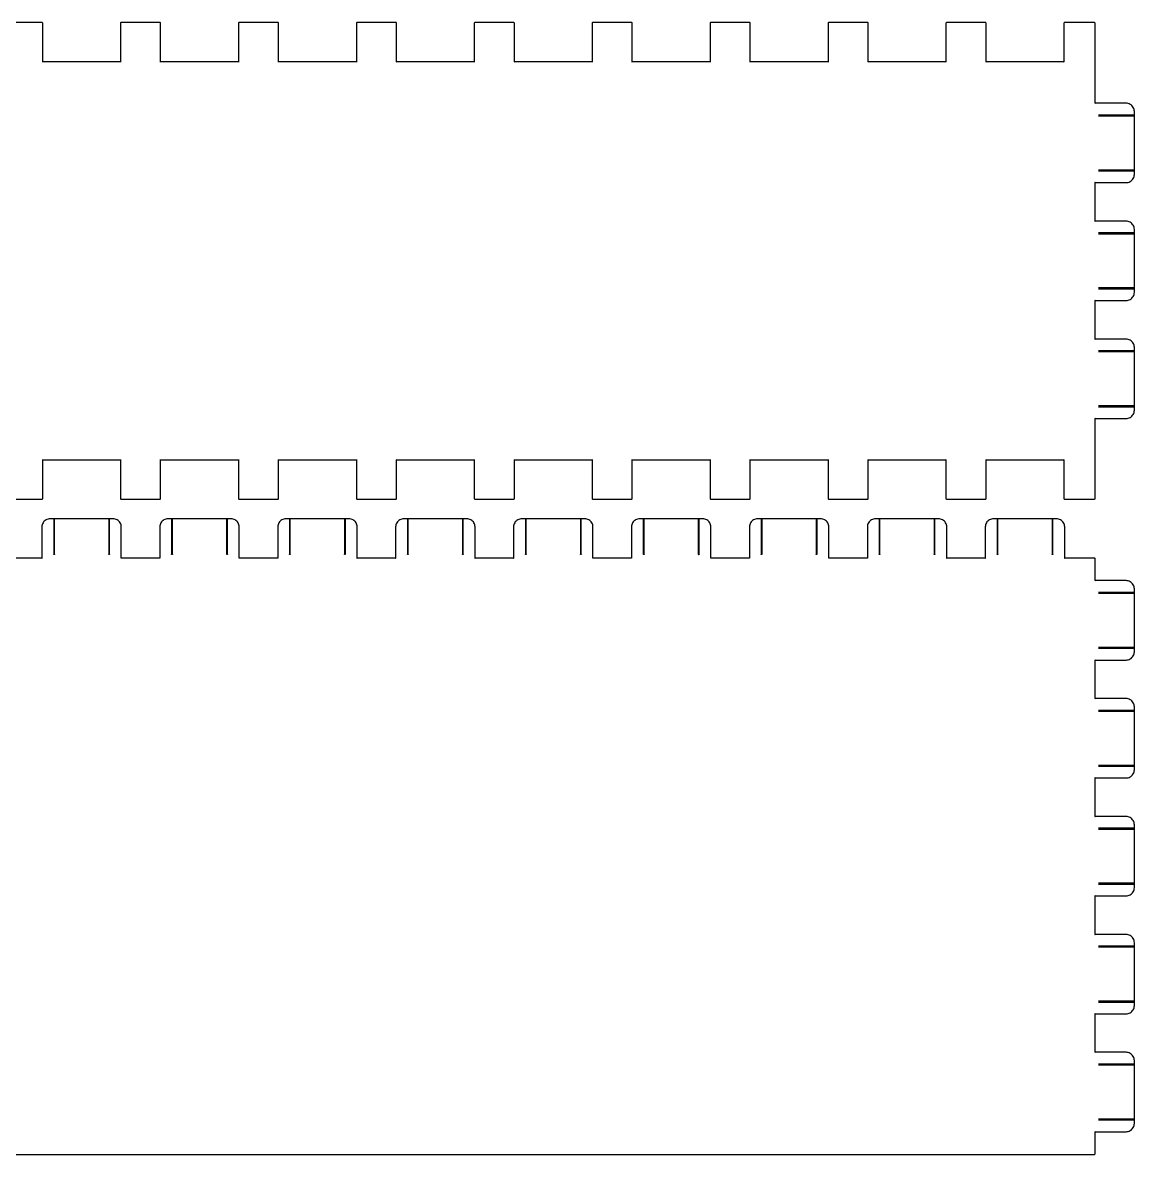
# Model space of a CAD drawing. Extents: x 10 to 570, y 947 to 1967.
# Drawn here: x 290.3 to 570.3, y 1466.6 to 1751.6 of the extents above; entities that cross this region are included whole.
import ezdxf

# ---------------------------------------------------------------- set-up
doc = ezdxf.new("R2010")
doc.units = 0
doc.layers.add('Layer_1', color=7, linetype='CONTINUOUS')

msp = doc.modelspace()

# ---------------------------------------------------------------- linework, layer by layer
at = {"layer": 'Layer_1', "color": 7}
for points in [[(295.25, 1751.625296), (285.35, 1751.625296)], [(314.95, 1751.525294), (314.95, 1741.725098), (295.35, 1741.725098), (295.35, 1751.525294)], [(324.95, 1751.625296), (315.05, 1751.625296)], [(344.65, 1751.525294), (344.65, 1741.725098), (325.05, 1741.725098), (325.05, 1751.525294)], [(354.65, 1751.625296), (344.75, 1751.625296)], [(374.35, 1751.525294), (374.35, 1741.725098), (354.75, 1741.725098), (354.75, 1751.525294)], [(384.35, 1751.625296), (374.45, 1751.625296)], [(404.05, 1751.525294), (404.05, 1741.725098), (384.45, 1741.725098), (384.45, 1751.525294)], [(414.05, 1751.625296), (404.15, 1751.625296)], [(433.75, 1751.525294), (433.75, 1741.725098), (414.15, 1741.725098), (414.15, 1751.525294)], [(443.75, 1751.625296), (433.85, 1751.625296)], [(463.45, 1751.525294), (463.45, 1741.725098), (443.85, 1741.725098), (443.85, 1751.525294)], [(473.45, 1751.625296), (463.55, 1751.625296)], [(493.15, 1751.525294), (493.15, 1741.725098), (473.55, 1741.725098), (473.55, 1751.525294)], [(503.15, 1751.625296), (493.25, 1751.625296)], [(522.85, 1751.525294), (522.85, 1741.725098), (503.25, 1741.725098), (503.25, 1751.525294)], [(532.85, 1751.625296), (522.95, 1751.625296)], [(552.55, 1751.525294), (552.55, 1741.725098), (532.95, 1741.725098), (532.95, 1751.525294)], [(560.3, 1751.625296), (552.65, 1751.625296)], [(568.22, 1731.32489), (560.4, 1731.32489), (560.4, 1741.625096), (560.4, 1751.525294)], [(570.2, 1728.354831), (561.29, 1728.354831)], [(561.29, 1728.154827), (570.2, 1728.154827)], [(570.3, 1728.254829), (570.3, 1729.244848)], [(570.3, 1714.394551), (570.3, 1728.254829)], [(570.2, 1714.494553), (561.29, 1714.494553)], [(561.29, 1714.294549), (570.2, 1714.294549)], [(570.3, 1713.404532), (570.3, 1714.394551)], [(568.22, 1701.624296), (560.4, 1701.624296), (560.4, 1711.32449), (568.22, 1711.32449)], [(570.3, 1698.554235), (570.3, 1699.544254)], [(570.2, 1698.654237), (561.29, 1698.654237)], [(561.29, 1698.454233), (570.2, 1698.454233)], [(570.3, 1684.693957), (570.3, 1698.554235)], [(570.2, 1684.793959), (561.29, 1684.793959)], [(570.3, 1683.703938), (570.3, 1684.693957)], [(561.29, 1684.593955), (570.2, 1684.593955)], [(568.22, 1671.923702), (560.4, 1671.923702), (560.4, 1681.623896), (568.22, 1681.623896)], [(570.2, 1668.953643), (561.29, 1668.953643)], [(561.29, 1668.753639), (570.2, 1668.753639)], [(570.3, 1668.853641), (570.3, 1669.84366)], [(570.3, 1654.993363), (570.3, 1668.853641)], [(570.2, 1655.093365), (561.29, 1655.093365)], [(561.29, 1654.893361), (570.2, 1654.893361)], [(570.3, 1654.003344), (570.3, 1654.993363)], [(560.4, 1631.722898), (560.4, 1641.623096), (560.4, 1651.923302), (568.22, 1651.923302)], [(295.35, 1631.722898), (295.35, 1641.523094), (314.95, 1641.523094), (314.95, 1631.722898)], [(325.05, 1631.722898), (325.05, 1641.523094), (344.65, 1641.523094), (344.65, 1631.722898)], [(354.75, 1631.722898), (354.75, 1641.523094), (374.35, 1641.523094), (374.35, 1631.722898)], [(384.45, 1631.722898), (384.45, 1641.523094), (404.05, 1641.523094), (404.05, 1631.722898)], [(414.15, 1631.722898), (414.15, 1641.523094), (433.75, 1641.523094), (433.75, 1631.722898)], [(443.85, 1631.722898), (443.85, 1641.523094), (463.45, 1641.523094), (463.45, 1631.722898)], [(473.55, 1631.722898), (473.55, 1641.523094), (493.15, 1641.523094), (493.15, 1631.722898)], [(503.25, 1631.722898), (503.25, 1641.523094), (522.85, 1641.523094), (522.85, 1631.722898)], [(532.95, 1631.722898), (532.95, 1641.523094), (552.55, 1641.523094), (552.55, 1631.722898)], [(285.35, 1631.622896), (295.25, 1631.622896)], [(315.05, 1631.622896), (324.95, 1631.622896)], [(344.75, 1631.622896), (354.65, 1631.622896)], [(374.45, 1631.622896), (384.35, 1631.622896)], [(404.15, 1631.622896), (414.05, 1631.622896)], [(433.85, 1631.622896), (443.75, 1631.622896)], [(463.55, 1631.622896), (473.45, 1631.622896)], [(493.25, 1631.622896), (503.15, 1631.622896)], [(522.95, 1631.622896), (532.85, 1631.622896)], [(552.65, 1631.622896), (560.3, 1631.622896)], [(298.22, 1626.6743), (297.23, 1626.6743)], [(298.12, 1626.5743), (298.12, 1617.6642)], [(312.08, 1626.6743), (298.22, 1626.6743)], [(298.32, 1617.6642), (298.32, 1626.5743)], [(311.98, 1626.5743), (311.98, 1617.6642)], [(313.07, 1626.6743), (312.08, 1626.6743)], [(312.18, 1617.6642), (312.18, 1626.5743)], [(327.92, 1626.6743), (326.93, 1626.6743)], [(327.82, 1626.5743), (327.82, 1617.6642)], [(341.78, 1626.6743), (327.92, 1626.6743)], [(328.02, 1617.6642), (328.02, 1626.5743)], [(341.68, 1626.5743), (341.68, 1617.6642)], [(342.77, 1626.6743), (341.78, 1626.6743)], [(341.88, 1617.6642), (341.88, 1626.5743)], [(357.62, 1626.6743), (356.63, 1626.6743)], [(357.52, 1626.5743), (357.52, 1617.6642)], [(371.48, 1626.6743), (357.62, 1626.6743)], [(357.72, 1617.6642), (357.72, 1626.5743)], [(371.38, 1626.5743), (371.38, 1617.6642)], [(372.47, 1626.6743), (371.48, 1626.6743)], [(371.58, 1617.6642), (371.58, 1626.5743)], [(387.32, 1626.6743), (386.33, 1626.6743)], [(387.22, 1626.5743), (387.22, 1617.6642)], [(401.18, 1626.6743), (387.32, 1626.6743)], [(387.42, 1617.6642), (387.42, 1626.5743)], [(401.08, 1626.5743), (401.08, 1617.6642)], [(402.17, 1626.6743), (401.18, 1626.6743)], [(401.28, 1617.6642), (401.28, 1626.5743)], [(417.02, 1626.6743), (416.03, 1626.6743)], [(416.92, 1626.5743), (416.92, 1617.6642)], [(430.88, 1626.6743), (417.02, 1626.6743)], [(417.12, 1617.6642), (417.12, 1626.5743)], [(430.78, 1626.5743), (430.78, 1617.6642)], [(431.87, 1626.6743), (430.88, 1626.6743)], [(430.98, 1617.6642), (430.98, 1626.5743)], [(446.72, 1626.6743), (445.73, 1626.6743)], [(446.62, 1626.5743), (446.62, 1617.6642)], [(460.58, 1626.6743), (446.72, 1626.6743)], [(446.82, 1617.6642), (446.82, 1626.5743)], [(460.48, 1626.5743), (460.48, 1617.6642)], [(461.57, 1626.6743), (460.58, 1626.6743)], [(460.68, 1617.6642), (460.68, 1626.5743)], [(476.42, 1626.6743), (475.43, 1626.6743)], [(476.32, 1626.5743), (476.32, 1617.6642)], [(490.28, 1626.6743), (476.42, 1626.6743)], [(476.52, 1617.6642), (476.52, 1626.5743)], [(490.18, 1626.5743), (490.18, 1617.6642)], [(491.27, 1626.6743), (490.28, 1626.6743)], [(490.38, 1617.6642), (490.38, 1626.5743)], [(506.12, 1626.6743), (505.13, 1626.6743)], [(506.02, 1626.5743), (506.02, 1617.6642)], [(519.98, 1626.6743), (506.12, 1626.6743)], [(506.22, 1617.6642), (506.22, 1626.5743)], [(519.88, 1626.5743), (519.88, 1617.6642)], [(520.97, 1626.6743), (519.98, 1626.6743)], [(520.08, 1617.6642), (520.08, 1626.5743)], [(535.82, 1626.6743), (534.83, 1626.6743)], [(535.72, 1626.5743), (535.72, 1617.6642)], [(549.68, 1626.6743), (535.82, 1626.6743)], [(535.92, 1617.6642), (535.92, 1626.5743)], [(549.58, 1626.5743), (549.58, 1617.6642)], [(550.67, 1626.6743), (549.68, 1626.6743)], [(549.78, 1617.6642), (549.78, 1626.5743)], [(295.15, 1624.5943), (295.15, 1616.7742), (285.45, 1616.7742), (285.45, 1624.5943)], [(324.85, 1624.5943), (324.85, 1616.7742), (315.15, 1616.7742), (315.15, 1624.5943)], [(354.55, 1624.5943), (354.55, 1616.7742), (344.85, 1616.7742), (344.85, 1624.5943)], [(384.25, 1624.5943), (384.25, 1616.7742), (374.55, 1616.7742), (374.55, 1624.5943)], [(413.95, 1624.5943), (413.95, 1616.7742), (404.25, 1616.7742), (404.25, 1624.5943)], [(443.65, 1624.5943), (443.65, 1616.7742), (433.95, 1616.7742), (433.95, 1624.5943)], [(473.35, 1624.5943), (473.35, 1616.7742), (463.65, 1616.7742), (463.65, 1624.5943)], [(503.05, 1624.5943), (503.05, 1616.7742), (493.35, 1616.7742), (493.35, 1624.5943)], [(532.75, 1624.5943), (532.75, 1616.7742), (523.05, 1616.7742), (523.05, 1624.5943)], [(560.3, 1616.7742), (552.75, 1616.7742), (552.75, 1624.5943)], [(568.22, 1611.0741), (560.4, 1611.0741), (560.4, 1616.6742)], [(570.2, 1608.104), (561.29, 1608.104)], [(561.29, 1607.904), (570.2, 1607.904)], [(570.3, 1608.004), (570.3, 1608.9941)], [(570.3, 1594.1438), (570.3, 1608.004)], [(570.2, 1594.2438), (561.29, 1594.2438)], [(561.29, 1594.0438), (570.2, 1594.0438)], [(570.3, 1593.1538), (570.3, 1594.1438)], [(568.22, 1581.3736), (560.4, 1581.3736), (560.4, 1591.0738), (568.22, 1591.0738)], [(570.3, 1578.3036), (570.3, 1579.2936)], [(570.2, 1578.4036), (561.29, 1578.4036)], [(561.29, 1578.2036), (570.2, 1578.2036)], [(570.3, 1564.4433), (570.3, 1578.3036)], [(570.2, 1564.5433), (561.29, 1564.5433)], [(561.29, 1564.3433), (570.2, 1564.3433)], [(570.3, 1563.4533), (570.3, 1564.4433)], [(568.22, 1551.6731), (560.4, 1551.6731), (560.4, 1561.3733), (568.22, 1561.3733)], [(570.2, 1548.7031), (561.29, 1548.7031)], [(561.29, 1548.5031), (570.2, 1548.5031)], [(570.3, 1548.6031), (570.3, 1549.5931)], [(570.3, 1534.7429), (570.3, 1548.6031)], [(570.2, 1534.8429), (561.29, 1534.8429)], [(561.29, 1534.6429), (570.2, 1534.6429)], [(570.3, 1533.7529), (570.3, 1534.7429)], [(568.22, 1521.9727), (560.4, 1521.9727), (560.4, 1531.6728), (568.22, 1531.6728)], [(570.3, 1518.9026), (570.3, 1519.8926)], [(570.2, 1519.0026), (561.29, 1519.0026)], [(561.29, 1518.8026), (570.2, 1518.8026)], [(570.3, 1505.0424), (570.3, 1518.9026)], [(570.2, 1505.1424), (561.29, 1505.1424)], [(561.29, 1504.9424), (570.2, 1504.9424)], [(570.3, 1504.0524), (570.3, 1505.0424)], [(568.22, 1492.2722), (560.4, 1492.2722), (560.4, 1501.9723), (568.22, 1501.9723)], [(570.2, 1489.3021), (561.29, 1489.3021)], [(561.29, 1489.1021), (570.2, 1489.1021)], [(570.3, 1489.2021), (570.3, 1490.1922)], [(570.3, 1475.3419), (570.3, 1489.2021)], [(570.2, 1475.4419), (561.29, 1475.4419)], [(561.29, 1475.2419), (570.2, 1475.2419)], [(570.3, 1474.3519), (570.3, 1475.3419)], [(560.4, 1466.6718), (560.4, 1472.2719), (568.22, 1472.2719)], [(20.3, 1466.5718), (560.3, 1466.5718)]]:
    msp.add_lwpolyline(points, dxfattribs=at)
for points in [[(295.35, 1751.525294), (295.35, 1751.580295), (295.305, 1751.625296), (295.25, 1751.625296)], [(315.05, 1751.625296), (314.995, 1751.625296), (314.95, 1751.580295), (314.95, 1751.525294)], [(325.05, 1751.525294), (325.05, 1751.580295), (325.005, 1751.625296), (324.95, 1751.625296)], [(344.75, 1751.625296), (344.695, 1751.625296), (344.65, 1751.580295), (344.65, 1751.525294)], [(354.75, 1751.525294), (354.75, 1751.580295), (354.705, 1751.625296), (354.65, 1751.625296)], [(374.45, 1751.625296), (374.395, 1751.625296), (374.35, 1751.580295), (374.35, 1751.525294)], [(384.45, 1751.525294), (384.45, 1751.580295), (384.405, 1751.625296), (384.35, 1751.625296)], [(404.15, 1751.625296), (404.095, 1751.625296), (404.05, 1751.580295), (404.05, 1751.525294)], [(414.15, 1751.525294), (414.15, 1751.580295), (414.105, 1751.625296), (414.05, 1751.625296)], [(433.85, 1751.625296), (433.795, 1751.625296), (433.75, 1751.580295), (433.75, 1751.525294)], [(443.85, 1751.525294), (443.85, 1751.580295), (443.805, 1751.625296), (443.75, 1751.625296)], [(463.55, 1751.625296), (463.495, 1751.625296), (463.45, 1751.580295), (463.45, 1751.525294)], [(473.55, 1751.525294), (473.55, 1751.580295), (473.505, 1751.625296), (473.45, 1751.625296)], [(493.25, 1751.625296), (493.195, 1751.625296), (493.15, 1751.580295), (493.15, 1751.525294)], [(503.25, 1751.525294), (503.25, 1751.580295), (503.205, 1751.625296), (503.15, 1751.625296)], [(522.95, 1751.625296), (522.895, 1751.625296), (522.85, 1751.580295), (522.85, 1751.525294)], [(532.95, 1751.525294), (532.95, 1751.580295), (532.905, 1751.625296), (532.85, 1751.625296)], [(552.65, 1751.625296), (552.595, 1751.625296), (552.55, 1751.580295), (552.55, 1751.525294)], [(560.4, 1751.525294), (560.4, 1751.580295), (560.355, 1751.625296), (560.3, 1751.625296)], [(295.35, 1741.725098), (295.25, 1741.725098), (295.35, 1741.625096), (295.35, 1741.725098)], [(314.95, 1741.725098), (314.95, 1741.625096), (315.05, 1741.725098), (314.95, 1741.725098)], [(325.05, 1741.725098), (324.95, 1741.725098), (325.05, 1741.625096), (325.05, 1741.725098)], [(344.65, 1741.725098), (344.65, 1741.625096), (344.75, 1741.725098), (344.65, 1741.725098)], [(354.75, 1741.725098), (354.65, 1741.725098), (354.75, 1741.625096), (354.75, 1741.725098)], [(374.35, 1741.725098), (374.35, 1741.625096), (374.45, 1741.725098), (374.35, 1741.725098)], [(384.45, 1741.725098), (384.35, 1741.725098), (384.45, 1741.625096), (384.45, 1741.725098)], [(404.05, 1741.725098), (404.05, 1741.625096), (404.15, 1741.725098), (404.05, 1741.725098)], [(414.15, 1741.725098), (414.05, 1741.725098), (414.15, 1741.625096), (414.15, 1741.725098)], [(433.75, 1741.725098), (433.75, 1741.625096), (433.85, 1741.725098), (433.75, 1741.725098)], [(443.85, 1741.725098), (443.75, 1741.725098), (443.85, 1741.625096), (443.85, 1741.725098)], [(463.45, 1741.725098), (463.45, 1741.625096), (463.55, 1741.725098), (463.45, 1741.725098)], [(473.55, 1741.725098), (473.45, 1741.725098), (473.55, 1741.625096), (473.55, 1741.725098)], [(493.15, 1741.725098), (493.15, 1741.625096), (493.25, 1741.725098), (493.15, 1741.725098)], [(503.25, 1741.725098), (503.15, 1741.725098), (503.25, 1741.625096), (503.25, 1741.725098)], [(522.85, 1741.725098), (522.85, 1741.625096), (522.95, 1741.725098), (522.85, 1741.725098)], [(532.95, 1741.725098), (532.85, 1741.725098), (532.95, 1741.625096), (532.95, 1741.725098)], [(552.55, 1741.725098), (552.55, 1741.625096), (552.65, 1741.725098), (552.55, 1741.725098)], [(560.4, 1731.32489), (560.3, 1731.32489), (560.4, 1731.224888), (560.4, 1731.32489)], [(569.26, 1731.045885), (568.944, 1731.228888), (568.585, 1731.32489), (568.22, 1731.32489)], [(570.021, 1730.284869), (569.839, 1730.600876), (569.576, 1730.862881), (569.26, 1731.045885)], [(570.3, 1729.244848), (570.3, 1729.609856), (570.204, 1729.967863), (570.021, 1730.284869)], [(561.29, 1728.354831), (561.308, 1728.354831), (561.325, 1728.349831), (561.34, 1728.34083)], [(561.34, 1728.167827), (561.325, 1728.158827), (561.308, 1728.154827), (561.29, 1728.154827)], [(561.34, 1728.34083), (561.355, 1728.33183), (561.368, 1728.31983), (561.377, 1728.30483)], [(561.377, 1728.204828), (561.368, 1728.188827), (561.355, 1728.176827), (561.34, 1728.167827)], [(561.377, 1728.30483), (561.385, 1728.288829), (561.39, 1728.271829), (561.39, 1728.254829)], [(561.39, 1728.254829), (561.39, 1728.236828), (561.385, 1728.219828), (561.377, 1728.204828)], [(570.3, 1728.254829), (570.3, 1728.30983), (570.255, 1728.354831), (570.2, 1728.354831)], [(570.2, 1728.154827), (570.255, 1728.154827), (570.3, 1728.198828), (570.3, 1728.254829)], [(561.29, 1714.494553), (561.308, 1714.494553), (561.325, 1714.489553), (561.34, 1714.480553)], [(561.34, 1714.30755), (561.325, 1714.29855), (561.308, 1714.294549), (561.29, 1714.294549)], [(561.34, 1714.480553), (561.355, 1714.471553), (561.368, 1714.459553), (561.377, 1714.444552)], [(561.377, 1714.34455), (561.368, 1714.32855), (561.355, 1714.31655), (561.34, 1714.30755)], [(561.377, 1714.444552), (561.385, 1714.428552), (561.39, 1714.411552), (561.39, 1714.394551)], [(561.39, 1714.394551), (561.39, 1714.376551), (561.385, 1714.359551), (561.377, 1714.34455)], [(570.021, 1712.364511), (570.204, 1712.680517), (570.3, 1713.039524), (570.3, 1713.404532)], [(570.3, 1714.394551), (570.3, 1714.449553), (570.255, 1714.494553), (570.2, 1714.494553)], [(570.2, 1714.294549), (570.255, 1714.294549), (570.3, 1714.33855), (570.3, 1714.394551)], [(560.4, 1711.32449), (560.4, 1711.424492), (560.3, 1711.32449), (560.4, 1711.32449)], [(568.22, 1711.32449), (568.585, 1711.32449), (568.944, 1711.420492), (569.26, 1711.602496)], [(569.26, 1711.602496), (569.576, 1711.785499), (569.839, 1712.047505), (570.021, 1712.364511)], [(560.4, 1701.624296), (560.3, 1701.624296), (560.4, 1701.524294), (560.4, 1701.624296)], [(569.26, 1701.345291), (568.944, 1701.528294), (568.585, 1701.624296), (568.22, 1701.624296)], [(570.021, 1700.584275), (569.839, 1700.900282), (569.576, 1701.162287), (569.26, 1701.345291)], [(570.3, 1699.544254), (570.3, 1699.909262), (570.204, 1700.267269), (570.021, 1700.584275)], [(561.29, 1698.654237), (561.308, 1698.654237), (561.325, 1698.649237), (561.34, 1698.640236)], [(561.34, 1698.467233), (561.325, 1698.458233), (561.308, 1698.454233), (561.29, 1698.454233)], [(561.34, 1698.640236), (561.355, 1698.631236), (561.368, 1698.619236), (561.377, 1698.604236)], [(561.377, 1698.504234), (561.368, 1698.488233), (561.355, 1698.476233), (561.34, 1698.467233)], [(561.377, 1698.604236), (561.385, 1698.588235), (561.39, 1698.571235), (561.39, 1698.554235)], [(561.39, 1698.554235), (561.39, 1698.536234), (561.385, 1698.519234), (561.377, 1698.504234)], [(570.3, 1698.554235), (570.3, 1698.609236), (570.255, 1698.654237), (570.2, 1698.654237)], [(570.2, 1698.454233), (570.255, 1698.454233), (570.3, 1698.498234), (570.3, 1698.554235)], [(561.29, 1684.793959), (561.308, 1684.793959), (561.325, 1684.788959), (561.34, 1684.779959)], [(561.34, 1684.779959), (561.355, 1684.770959), (561.368, 1684.758959), (561.377, 1684.743958)], [(561.377, 1684.743958), (561.385, 1684.727958), (561.39, 1684.710958), (561.39, 1684.693957)], [(561.39, 1684.693957), (561.39, 1684.675957), (561.385, 1684.658957), (561.377, 1684.643956)], [(570.3, 1684.693957), (570.3, 1684.748959), (570.255, 1684.793959), (570.2, 1684.793959)], [(570.2, 1684.593955), (570.255, 1684.593955), (570.3, 1684.637956), (570.3, 1684.693957)], [(561.34, 1684.606956), (561.325, 1684.597956), (561.308, 1684.593955), (561.29, 1684.593955)], [(561.377, 1684.643956), (561.368, 1684.627956), (561.355, 1684.615956), (561.34, 1684.606956)], [(568.22, 1681.623896), (568.585, 1681.623896), (568.944, 1681.719898), (569.26, 1681.901902)], [(569.26, 1681.901902), (569.576, 1682.084905), (569.839, 1682.346911), (570.021, 1682.663917)], [(570.021, 1682.663917), (570.204, 1682.979923), (570.3, 1683.33893), (570.3, 1683.703938)], [(560.4, 1681.623896), (560.4, 1681.723898), (560.3, 1681.623896), (560.4, 1681.623896)], [(560.4, 1671.923702), (560.3, 1671.923702), (560.4, 1671.8237), (560.4, 1671.923702)], [(569.26, 1671.644697), (568.944, 1671.8277), (568.585, 1671.923702), (568.22, 1671.923702)], [(570.021, 1670.883681), (569.839, 1671.199688), (569.576, 1671.461693), (569.26, 1671.644697)], [(570.3, 1669.84366), (570.3, 1670.208668), (570.204, 1670.566675), (570.021, 1670.883681)], [(561.29, 1668.953643), (561.308, 1668.953643), (561.325, 1668.948643), (561.34, 1668.939642)], [(561.34, 1668.766639), (561.325, 1668.757639), (561.308, 1668.753639), (561.29, 1668.753639)], [(561.34, 1668.939642), (561.355, 1668.930642), (561.368, 1668.918642), (561.377, 1668.903642)], [(561.377, 1668.80364), (561.368, 1668.787639), (561.355, 1668.775639), (561.34, 1668.766639)], [(561.377, 1668.903642), (561.385, 1668.887641), (561.39, 1668.870641), (561.39, 1668.853641)], [(561.39, 1668.853641), (561.39, 1668.83564), (561.385, 1668.81864), (561.377, 1668.80364)], [(570.3, 1668.853641), (570.3, 1668.908642), (570.255, 1668.953643), (570.2, 1668.953643)], [(570.2, 1668.753639), (570.255, 1668.753639), (570.3, 1668.79764), (570.3, 1668.853641)], [(561.29, 1655.093365), (561.308, 1655.093365), (561.325, 1655.088365), (561.34, 1655.079365)], [(561.34, 1654.906362), (561.325, 1654.897362), (561.308, 1654.893361), (561.29, 1654.893361)], [(561.34, 1655.079365), (561.355, 1655.070365), (561.368, 1655.058365), (561.377, 1655.043364)], [(561.377, 1654.943362), (561.368, 1654.927362), (561.355, 1654.915362), (561.34, 1654.906362)], [(561.377, 1655.043364), (561.385, 1655.027364), (561.39, 1655.010364), (561.39, 1654.993363)], [(561.39, 1654.993363), (561.39, 1654.975363), (561.385, 1654.958363), (561.377, 1654.943362)], [(570.021, 1652.963323), (570.204, 1653.279329), (570.3, 1653.638336), (570.3, 1654.003344)], [(570.3, 1654.993363), (570.3, 1655.048365), (570.255, 1655.093365), (570.2, 1655.093365)], [(570.2, 1654.893361), (570.255, 1654.893361), (570.3, 1654.937362), (570.3, 1654.993363)], [(560.4, 1651.923302), (560.4, 1652.023304), (560.3, 1651.923302), (560.4, 1651.923302)], [(568.22, 1651.923302), (568.585, 1651.923302), (568.944, 1652.019304), (569.26, 1652.201308)], [(569.26, 1652.201308), (569.576, 1652.384311), (569.839, 1652.646317), (570.021, 1652.963323)], [(295.35, 1641.523094), (295.35, 1641.623096), (295.25, 1641.523094), (295.35, 1641.523094)], [(314.95, 1641.523094), (315.05, 1641.523094), (314.95, 1641.623096), (314.95, 1641.523094)], [(325.05, 1641.523094), (325.05, 1641.623096), (324.95, 1641.523094), (325.05, 1641.523094)], [(344.65, 1641.523094), (344.75, 1641.523094), (344.65, 1641.623096), (344.65, 1641.523094)], [(354.75, 1641.523094), (354.75, 1641.623096), (354.65, 1641.523094), (354.75, 1641.523094)], [(374.35, 1641.523094), (374.45, 1641.523094), (374.35, 1641.623096), (374.35, 1641.523094)], [(384.45, 1641.523094), (384.45, 1641.623096), (384.35, 1641.523094), (384.45, 1641.523094)], [(404.05, 1641.523094), (404.15, 1641.523094), (404.05, 1641.623096), (404.05, 1641.523094)], [(414.15, 1641.523094), (414.15, 1641.623096), (414.05, 1641.523094), (414.15, 1641.523094)], [(433.75, 1641.523094), (433.85, 1641.523094), (433.75, 1641.623096), (433.75, 1641.523094)], [(443.85, 1641.523094), (443.85, 1641.623096), (443.75, 1641.523094), (443.85, 1641.523094)], [(463.45, 1641.523094), (463.55, 1641.523094), (463.45, 1641.623096), (463.45, 1641.523094)], [(473.55, 1641.523094), (473.55, 1641.623096), (473.45, 1641.523094), (473.55, 1641.523094)], [(493.15, 1641.523094), (493.25, 1641.523094), (493.15, 1641.623096), (493.15, 1641.523094)], [(503.25, 1641.523094), (503.25, 1641.623096), (503.15, 1641.523094), (503.25, 1641.523094)], [(522.85, 1641.523094), (522.95, 1641.523094), (522.85, 1641.623096), (522.85, 1641.523094)], [(532.95, 1641.523094), (532.95, 1641.623096), (532.85, 1641.523094), (532.95, 1641.523094)], [(552.55, 1641.523094), (552.65, 1641.523094), (552.55, 1641.623096), (552.55, 1641.523094)], [(295.25, 1631.622896), (295.305, 1631.622896), (295.35, 1631.666897), (295.35, 1631.722898)], [(314.95, 1631.722898), (314.95, 1631.666897), (314.995, 1631.622896), (315.05, 1631.622896)], [(324.95, 1631.622896), (325.005, 1631.622896), (325.05, 1631.666897), (325.05, 1631.722898)], [(344.65, 1631.722898), (344.65, 1631.666897), (344.695, 1631.622896), (344.75, 1631.622896)], [(354.65, 1631.622896), (354.705, 1631.622896), (354.75, 1631.666897), (354.75, 1631.722898)], [(374.35, 1631.722898), (374.35, 1631.666897), (374.395, 1631.622896), (374.45, 1631.622896)], [(384.35, 1631.622896), (384.405, 1631.622896), (384.45, 1631.666897), (384.45, 1631.722898)], [(404.05, 1631.722898), (404.05, 1631.666897), (404.095, 1631.622896), (404.15, 1631.622896)], [(414.05, 1631.622896), (414.105, 1631.622896), (414.15, 1631.666897), (414.15, 1631.722898)], [(433.75, 1631.722898), (433.75, 1631.666897), (433.795, 1631.622896), (433.85, 1631.622896)], [(443.75, 1631.622896), (443.805, 1631.622896), (443.85, 1631.666897), (443.85, 1631.722898)], [(463.45, 1631.722898), (463.45, 1631.666897), (463.495, 1631.622896), (463.55, 1631.622896)], [(473.45, 1631.622896), (473.505, 1631.622896), (473.55, 1631.666897), (473.55, 1631.722898)], [(493.15, 1631.722898), (493.15, 1631.666897), (493.195, 1631.622896), (493.25, 1631.622896)], [(503.15, 1631.622896), (503.205, 1631.622896), (503.25, 1631.666897), (503.25, 1631.722898)], [(522.85, 1631.722898), (522.85, 1631.666897), (522.895, 1631.622896), (522.95, 1631.622896)], [(532.85, 1631.622896), (532.905, 1631.622896), (532.95, 1631.666897), (532.95, 1631.722898)], [(552.55, 1631.722898), (552.55, 1631.666897), (552.595, 1631.622896), (552.65, 1631.622896)], [(560.3, 1631.622896), (560.355, 1631.622896), (560.4, 1631.666897), (560.4, 1631.722898)], [(295.429, 1625.6343), (295.246, 1625.3173), (295.15, 1624.9593), (295.15, 1624.5943)], [(296.19, 1626.3953), (295.874, 1626.2123), (295.611, 1625.9503), (295.429, 1625.6343)], [(297.23, 1626.6743), (296.865, 1626.6743), (296.506, 1626.5783), (296.19, 1626.3953)], [(298.22, 1626.6743), (298.165, 1626.6743), (298.12, 1626.6293), (298.12, 1626.5743)], [(298.32, 1626.5743), (298.32, 1626.6293), (298.275, 1626.6743), (298.22, 1626.6743)], [(312.08, 1626.6743), (312.025, 1626.6743), (311.98, 1626.6293), (311.98, 1626.5743)], [(312.18, 1626.5743), (312.18, 1626.6293), (312.135, 1626.6743), (312.08, 1626.6743)], [(314.11, 1626.3953), (313.794, 1626.5783), (313.435, 1626.6743), (313.07, 1626.6743)], [(314.871, 1625.6343), (314.689, 1625.9503), (314.426, 1626.2123), (314.11, 1626.3953)], [(315.15, 1624.5943), (315.15, 1624.9593), (315.054, 1625.3173), (314.871, 1625.6343)], [(325.129, 1625.6343), (324.946, 1625.3173), (324.85, 1624.9593), (324.85, 1624.5943)], [(325.89, 1626.3953), (325.574, 1626.2123), (325.311, 1625.9503), (325.129, 1625.6343)], [(326.93, 1626.6743), (326.565, 1626.6743), (326.206, 1626.5783), (325.89, 1626.3953)], [(327.92, 1626.6743), (327.865, 1626.6743), (327.82, 1626.6293), (327.82, 1626.5743)], [(328.02, 1626.5743), (328.02, 1626.6293), (327.975, 1626.6743), (327.92, 1626.6743)], [(341.78, 1626.6743), (341.725, 1626.6743), (341.68, 1626.6293), (341.68, 1626.5743)], [(341.88, 1626.5743), (341.88, 1626.6293), (341.835, 1626.6743), (341.78, 1626.6743)], [(343.81, 1626.3953), (343.494, 1626.5783), (343.135, 1626.6743), (342.77, 1626.6743)], [(344.571, 1625.6343), (344.389, 1625.9503), (344.126, 1626.2123), (343.81, 1626.3953)], [(344.85, 1624.5943), (344.85, 1624.9593), (344.754, 1625.3173), (344.571, 1625.6343)], [(354.829, 1625.6343), (354.646, 1625.3173), (354.55, 1624.9593), (354.55, 1624.5943)], [(355.59, 1626.3953), (355.274, 1626.2123), (355.011, 1625.9503), (354.829, 1625.6343)], [(356.63, 1626.6743), (356.265, 1626.6743), (355.906, 1626.5783), (355.59, 1626.3953)], [(357.62, 1626.6743), (357.565, 1626.6743), (357.52, 1626.6293), (357.52, 1626.5743)], [(357.72, 1626.5743), (357.72, 1626.6293), (357.675, 1626.6743), (357.62, 1626.6743)], [(371.48, 1626.6743), (371.425, 1626.6743), (371.38, 1626.6293), (371.38, 1626.5743)], [(371.58, 1626.5743), (371.58, 1626.6293), (371.535, 1626.6743), (371.48, 1626.6743)], [(373.51, 1626.3953), (373.194, 1626.5783), (372.835, 1626.6743), (372.47, 1626.6743)], [(374.271, 1625.6343), (374.089, 1625.9503), (373.826, 1626.2123), (373.51, 1626.3953)], [(374.55, 1624.5943), (374.55, 1624.9593), (374.454, 1625.3173), (374.271, 1625.6343)], [(384.529, 1625.6343), (384.346, 1625.3173), (384.25, 1624.9593), (384.25, 1624.5943)], [(385.29, 1626.3953), (384.974, 1626.2123), (384.711, 1625.9503), (384.529, 1625.6343)], [(386.33, 1626.6743), (385.965, 1626.6743), (385.606, 1626.5783), (385.29, 1626.3953)], [(387.32, 1626.6743), (387.265, 1626.6743), (387.22, 1626.6293), (387.22, 1626.5743)], [(387.42, 1626.5743), (387.42, 1626.6293), (387.375, 1626.6743), (387.32, 1626.6743)], [(401.18, 1626.6743), (401.125, 1626.6743), (401.08, 1626.6293), (401.08, 1626.5743)], [(401.28, 1626.5743), (401.28, 1626.6293), (401.235, 1626.6743), (401.18, 1626.6743)], [(403.21, 1626.3953), (402.894, 1626.5783), (402.535, 1626.6743), (402.17, 1626.6743)], [(403.971, 1625.6343), (403.789, 1625.9503), (403.526, 1626.2123), (403.21, 1626.3953)], [(404.25, 1624.5943), (404.25, 1624.9593), (404.154, 1625.3173), (403.971, 1625.6343)], [(414.229, 1625.6343), (414.046, 1625.3173), (413.95, 1624.9593), (413.95, 1624.5943)], [(414.99, 1626.3953), (414.674, 1626.2123), (414.411, 1625.9503), (414.229, 1625.6343)], [(416.03, 1626.6743), (415.665, 1626.6743), (415.306, 1626.5783), (414.99, 1626.3953)], [(417.02, 1626.6743), (416.965, 1626.6743), (416.92, 1626.6293), (416.92, 1626.5743)], [(417.12, 1626.5743), (417.12, 1626.6293), (417.075, 1626.6743), (417.02, 1626.6743)], [(430.88, 1626.6743), (430.825, 1626.6743), (430.78, 1626.6293), (430.78, 1626.5743)], [(430.98, 1626.5743), (430.98, 1626.6293), (430.935, 1626.6743), (430.88, 1626.6743)], [(432.91, 1626.3953), (432.594, 1626.5783), (432.235, 1626.6743), (431.87, 1626.6743)], [(433.671, 1625.6343), (433.489, 1625.9503), (433.226, 1626.2123), (432.91, 1626.3953)], [(433.95, 1624.5943), (433.95, 1624.9593), (433.854, 1625.3173), (433.671, 1625.6343)], [(443.929, 1625.6343), (443.746, 1625.3173), (443.65, 1624.9593), (443.65, 1624.5943)], [(444.69, 1626.3953), (444.374, 1626.2123), (444.111, 1625.9503), (443.929, 1625.6343)], [(445.73, 1626.6743), (445.365, 1626.6743), (445.006, 1626.5783), (444.69, 1626.3953)], [(446.72, 1626.6743), (446.665, 1626.6743), (446.62, 1626.6293), (446.62, 1626.5743)], [(446.82, 1626.5743), (446.82, 1626.6293), (446.775, 1626.6743), (446.72, 1626.6743)], [(460.58, 1626.6743), (460.525, 1626.6743), (460.48, 1626.6293), (460.48, 1626.5743)], [(460.68, 1626.5743), (460.68, 1626.6293), (460.635, 1626.6743), (460.58, 1626.6743)], [(462.61, 1626.3953), (462.294, 1626.5783), (461.935, 1626.6743), (461.57, 1626.6743)], [(463.371, 1625.6343), (463.189, 1625.9503), (462.926, 1626.2123), (462.61, 1626.3953)], [(463.65, 1624.5943), (463.65, 1624.9593), (463.554, 1625.3173), (463.371, 1625.6343)], [(473.629, 1625.6343), (473.446, 1625.3173), (473.35, 1624.9593), (473.35, 1624.5943)], [(474.39, 1626.3953), (474.074, 1626.2123), (473.811, 1625.9503), (473.629, 1625.6343)], [(475.43, 1626.6743), (475.065, 1626.6743), (474.706, 1626.5783), (474.39, 1626.3953)], [(476.42, 1626.6743), (476.365, 1626.6743), (476.32, 1626.6293), (476.32, 1626.5743)], [(476.52, 1626.5743), (476.52, 1626.6293), (476.475, 1626.6743), (476.42, 1626.6743)], [(490.28, 1626.6743), (490.225, 1626.6743), (490.18, 1626.6293), (490.18, 1626.5743)], [(490.38, 1626.5743), (490.38, 1626.6293), (490.335, 1626.6743), (490.28, 1626.6743)], [(492.31, 1626.3953), (491.994, 1626.5783), (491.635, 1626.6743), (491.27, 1626.6743)], [(493.071, 1625.6343), (492.889, 1625.9503), (492.626, 1626.2123), (492.31, 1626.3953)], [(493.35, 1624.5943), (493.35, 1624.9593), (493.254, 1625.3173), (493.071, 1625.6343)], [(503.329, 1625.6343), (503.146, 1625.3173), (503.05, 1624.9593), (503.05, 1624.5943)], [(504.09, 1626.3953), (503.774, 1626.2123), (503.511, 1625.9503), (503.329, 1625.6343)], [(505.13, 1626.6743), (504.765, 1626.6743), (504.406, 1626.5783), (504.09, 1626.3953)], [(506.12, 1626.6743), (506.065, 1626.6743), (506.02, 1626.6293), (506.02, 1626.5743)], [(506.22, 1626.5743), (506.22, 1626.6293), (506.175, 1626.6743), (506.12, 1626.6743)], [(519.98, 1626.6743), (519.925, 1626.6743), (519.88, 1626.6293), (519.88, 1626.5743)], [(520.08, 1626.5743), (520.08, 1626.6293), (520.035, 1626.6743), (519.98, 1626.6743)], [(522.01, 1626.3953), (521.694, 1626.5783), (521.335, 1626.6743), (520.97, 1626.6743)], [(522.771, 1625.6343), (522.589, 1625.9503), (522.326, 1626.2123), (522.01, 1626.3953)], [(523.05, 1624.5943), (523.05, 1624.9593), (522.954, 1625.3173), (522.771, 1625.6343)], [(533.029, 1625.6343), (532.846, 1625.3173), (532.75, 1624.9593), (532.75, 1624.5943)], [(533.79, 1626.3953), (533.474, 1626.2123), (533.211, 1625.9503), (533.029, 1625.6343)], [(534.83, 1626.6743), (534.465, 1626.6743), (534.106, 1626.5783), (533.79, 1626.3953)], [(535.82, 1626.6743), (535.765, 1626.6743), (535.72, 1626.6293), (535.72, 1626.5743)], [(535.92, 1626.5743), (535.92, 1626.6293), (535.875, 1626.6743), (535.82, 1626.6743)], [(549.68, 1626.6743), (549.625, 1626.6743), (549.58, 1626.6293), (549.58, 1626.5743)], [(549.78, 1626.5743), (549.78, 1626.6293), (549.735, 1626.6743), (549.68, 1626.6743)], [(551.71, 1626.3953), (551.394, 1626.5783), (551.035, 1626.6743), (550.67, 1626.6743)], [(552.471, 1625.6343), (552.289, 1625.9503), (552.026, 1626.2123), (551.71, 1626.3953)], [(552.75, 1624.5943), (552.75, 1624.9593), (552.654, 1625.3173), (552.471, 1625.6343)], [(295.15, 1616.7742), (295.15, 1616.6742), (295.25, 1616.7742), (295.15, 1616.7742)], [(298.12, 1617.6642), (298.12, 1617.6812), (298.125, 1617.6982), (298.133, 1617.7142)], [(298.133, 1617.7142), (298.142, 1617.7292), (298.155, 1617.7412), (298.17, 1617.7502)], [(298.17, 1617.7502), (298.185, 1617.7602), (298.202, 1617.7642), (298.22, 1617.7642)], [(298.22, 1617.7642), (298.238, 1617.7642), (298.255, 1617.7642), (298.27, 1617.7502)], [(298.27, 1617.7502), (298.285, 1617.7402), (298.298, 1617.7292), (298.307, 1617.7142)], [(298.307, 1617.7142), (298.315, 1617.6982), (298.32, 1617.6812), (298.32, 1617.6642)], [(311.98, 1617.6642), (311.98, 1617.6812), (311.985, 1617.6982), (311.993, 1617.7142)], [(311.993, 1617.7142), (312.002, 1617.7292), (312.015, 1617.7412), (312.03, 1617.7502)], [(312.03, 1617.7502), (312.045, 1617.7602), (312.062, 1617.7642), (312.08, 1617.7642)], [(312.08, 1617.7642), (312.098, 1617.7642), (312.115, 1617.7642), (312.13, 1617.7502)], [(312.13, 1617.7502), (312.145, 1617.7402), (312.158, 1617.7292), (312.167, 1617.7142)], [(312.167, 1617.7142), (312.175, 1617.6982), (312.18, 1617.6812), (312.18, 1617.6642)], [(315.15, 1616.7742), (315.05, 1616.7742), (315.15, 1616.6742), (315.15, 1616.7742)], [(324.85, 1616.7742), (324.85, 1616.6742), (324.95, 1616.7742), (324.85, 1616.7742)], [(327.82, 1617.6642), (327.82, 1617.6812), (327.825, 1617.6982), (327.833, 1617.7142)], [(327.833, 1617.7142), (327.842, 1617.7292), (327.855, 1617.7412), (327.87, 1617.7502)], [(327.87, 1617.7502), (327.885, 1617.7602), (327.902, 1617.7642), (327.92, 1617.7642)], [(327.92, 1617.7642), (327.938, 1617.7642), (327.955, 1617.7642), (327.97, 1617.7502)], [(327.97, 1617.7502), (327.985, 1617.7402), (327.998, 1617.7292), (328.007, 1617.7142)], [(328.007, 1617.7142), (328.015, 1617.6982), (328.02, 1617.6812), (328.02, 1617.6642)], [(341.68, 1617.6642), (341.68, 1617.6812), (341.685, 1617.6982), (341.693, 1617.7142)], [(341.693, 1617.7142), (341.702, 1617.7292), (341.715, 1617.7412), (341.73, 1617.7502)], [(341.73, 1617.7502), (341.745, 1617.7602), (341.762, 1617.7642), (341.78, 1617.7642)], [(341.78, 1617.7642), (341.798, 1617.7642), (341.815, 1617.7642), (341.83, 1617.7502)], [(341.83, 1617.7502), (341.845, 1617.7402), (341.858, 1617.7292), (341.867, 1617.7142)], [(341.867, 1617.7142), (341.875, 1617.6982), (341.88, 1617.6812), (341.88, 1617.6642)], [(344.85, 1616.7742), (344.75, 1616.7742), (344.85, 1616.6742), (344.85, 1616.7742)], [(354.55, 1616.7742), (354.55, 1616.6742), (354.65, 1616.7742), (354.55, 1616.7742)], [(357.52, 1617.6642), (357.52, 1617.6812), (357.525, 1617.6982), (357.533, 1617.7142)], [(357.533, 1617.7142), (357.542, 1617.7292), (357.555, 1617.7412), (357.57, 1617.7502)], [(357.57, 1617.7502), (357.585, 1617.7602), (357.602, 1617.7642), (357.62, 1617.7642)], [(357.62, 1617.7642), (357.638, 1617.7642), (357.655, 1617.7642), (357.67, 1617.7502)], [(357.67, 1617.7502), (357.685, 1617.7402), (357.698, 1617.7292), (357.707, 1617.7142)], [(357.707, 1617.7142), (357.715, 1617.6982), (357.72, 1617.6812), (357.72, 1617.6642)], [(371.38, 1617.6642), (371.38, 1617.6812), (371.385, 1617.6982), (371.393, 1617.7142)], [(371.393, 1617.7142), (371.402, 1617.7292), (371.415, 1617.7412), (371.43, 1617.7502)], [(371.43, 1617.7502), (371.445, 1617.7602), (371.462, 1617.7642), (371.48, 1617.7642)], [(371.48, 1617.7642), (371.498, 1617.7642), (371.515, 1617.7642), (371.53, 1617.7502)], [(371.53, 1617.7502), (371.545, 1617.7402), (371.558, 1617.7292), (371.567, 1617.7142)], [(371.567, 1617.7142), (371.575, 1617.6982), (371.58, 1617.6812), (371.58, 1617.6642)], [(374.55, 1616.7742), (374.45, 1616.7742), (374.55, 1616.6742), (374.55, 1616.7742)], [(384.25, 1616.7742), (384.25, 1616.6742), (384.35, 1616.7742), (384.25, 1616.7742)], [(387.22, 1617.6642), (387.22, 1617.6812), (387.225, 1617.6982), (387.233, 1617.7142)], [(387.233, 1617.7142), (387.242, 1617.7292), (387.255, 1617.7412), (387.27, 1617.7502)], [(387.27, 1617.7502), (387.285, 1617.7602), (387.302, 1617.7642), (387.32, 1617.7642)], [(387.32, 1617.7642), (387.338, 1617.7642), (387.355, 1617.7642), (387.37, 1617.7502)], [(387.37, 1617.7502), (387.385, 1617.7402), (387.398, 1617.7292), (387.407, 1617.7142)], [(387.407, 1617.7142), (387.415, 1617.6982), (387.42, 1617.6812), (387.42, 1617.6642)], [(401.08, 1617.6642), (401.08, 1617.6812), (401.085, 1617.6982), (401.093, 1617.7142)], [(401.093, 1617.7142), (401.102, 1617.7292), (401.115, 1617.7412), (401.13, 1617.7502)], [(401.13, 1617.7502), (401.145, 1617.7602), (401.162, 1617.7642), (401.18, 1617.7642)], [(401.18, 1617.7642), (401.198, 1617.7642), (401.215, 1617.7642), (401.23, 1617.7502)], [(401.23, 1617.7502), (401.245, 1617.7402), (401.258, 1617.7292), (401.267, 1617.7142)], [(401.267, 1617.7142), (401.275, 1617.6982), (401.28, 1617.6812), (401.28, 1617.6642)], [(404.25, 1616.7742), (404.15, 1616.7742), (404.25, 1616.6742), (404.25, 1616.7742)], [(413.95, 1616.7742), (413.95, 1616.6742), (414.05, 1616.7742), (413.95, 1616.7742)], [(416.92, 1617.6642), (416.92, 1617.6812), (416.925, 1617.6982), (416.933, 1617.7142)], [(416.933, 1617.7142), (416.942, 1617.7292), (416.955, 1617.7412), (416.97, 1617.7502)], [(416.97, 1617.7502), (416.985, 1617.7602), (417.002, 1617.7642), (417.02, 1617.7642)], [(417.02, 1617.7642), (417.038, 1617.7642), (417.055, 1617.7642), (417.07, 1617.7502)], [(417.07, 1617.7502), (417.085, 1617.7402), (417.098, 1617.7292), (417.107, 1617.7142)], [(417.107, 1617.7142), (417.115, 1617.6982), (417.12, 1617.6812), (417.12, 1617.6642)], [(430.78, 1617.6642), (430.78, 1617.6812), (430.785, 1617.6982), (430.793, 1617.7142)], [(430.793, 1617.7142), (430.802, 1617.7292), (430.815, 1617.7412), (430.83, 1617.7502)], [(430.83, 1617.7502), (430.845, 1617.7602), (430.862, 1617.7642), (430.88, 1617.7642)], [(430.88, 1617.7642), (430.898, 1617.7642), (430.915, 1617.7642), (430.93, 1617.7502)], [(430.93, 1617.7502), (430.945, 1617.7402), (430.958, 1617.7292), (430.967, 1617.7142)], [(430.967, 1617.7142), (430.975, 1617.6982), (430.98, 1617.6812), (430.98, 1617.6642)], [(433.95, 1616.7742), (433.85, 1616.7742), (433.95, 1616.6742), (433.95, 1616.7742)], [(443.65, 1616.7742), (443.65, 1616.6742), (443.75, 1616.7742), (443.65, 1616.7742)], [(446.62, 1617.6642), (446.62, 1617.6812), (446.625, 1617.6982), (446.633, 1617.7142)], [(446.633, 1617.7142), (446.642, 1617.7292), (446.655, 1617.7412), (446.67, 1617.7502)], [(446.67, 1617.7502), (446.685, 1617.7602), (446.702, 1617.7642), (446.72, 1617.7642)], [(446.72, 1617.7642), (446.738, 1617.7642), (446.755, 1617.7642), (446.77, 1617.7502)], [(446.77, 1617.7502), (446.785, 1617.7402), (446.798, 1617.7292), (446.807, 1617.7142)], [(446.807, 1617.7142), (446.815, 1617.6982), (446.82, 1617.6812), (446.82, 1617.6642)], [(460.48, 1617.6642), (460.48, 1617.6812), (460.485, 1617.6982), (460.493, 1617.7142)], [(460.493, 1617.7142), (460.502, 1617.7292), (460.515, 1617.7412), (460.53, 1617.7502)], [(460.53, 1617.7502), (460.545, 1617.7602), (460.562, 1617.7642), (460.58, 1617.7642)], [(460.58, 1617.7642), (460.598, 1617.7642), (460.615, 1617.7642), (460.63, 1617.7502)], [(460.63, 1617.7502), (460.645, 1617.7402), (460.658, 1617.7292), (460.667, 1617.7142)], [(460.667, 1617.7142), (460.675, 1617.6982), (460.68, 1617.6812), (460.68, 1617.6642)], [(463.65, 1616.7742), (463.55, 1616.7742), (463.65, 1616.6742), (463.65, 1616.7742)], [(473.35, 1616.7742), (473.35, 1616.6742), (473.45, 1616.7742), (473.35, 1616.7742)], [(476.32, 1617.6642), (476.32, 1617.6812), (476.325, 1617.6982), (476.333, 1617.7142)], [(476.333, 1617.7142), (476.342, 1617.7292), (476.355, 1617.7412), (476.37, 1617.7502)], [(476.37, 1617.7502), (476.385, 1617.7602), (476.402, 1617.7642), (476.42, 1617.7642)], [(476.42, 1617.7642), (476.438, 1617.7642), (476.455, 1617.7642), (476.47, 1617.7502)], [(476.47, 1617.7502), (476.485, 1617.7402), (476.498, 1617.7292), (476.507, 1617.7142)], [(476.507, 1617.7142), (476.515, 1617.6982), (476.52, 1617.6812), (476.52, 1617.6642)], [(490.18, 1617.6642), (490.18, 1617.6812), (490.185, 1617.6982), (490.193, 1617.7142)], [(490.193, 1617.7142), (490.202, 1617.7292), (490.215, 1617.7412), (490.23, 1617.7502)], [(490.23, 1617.7502), (490.245, 1617.7602), (490.262, 1617.7642), (490.28, 1617.7642)], [(490.28, 1617.7642), (490.298, 1617.7642), (490.315, 1617.7642), (490.33, 1617.7502)], [(490.33, 1617.7502), (490.345, 1617.7402), (490.358, 1617.7292), (490.367, 1617.7142)], [(490.367, 1617.7142), (490.375, 1617.6982), (490.38, 1617.6812), (490.38, 1617.6642)], [(493.35, 1616.7742), (493.25, 1616.7742), (493.35, 1616.6742), (493.35, 1616.7742)], [(503.05, 1616.7742), (503.05, 1616.6742), (503.15, 1616.7742), (503.05, 1616.7742)], [(506.02, 1617.6642), (506.02, 1617.6812), (506.025, 1617.6982), (506.033, 1617.7142)], [(506.033, 1617.7142), (506.042, 1617.7292), (506.055, 1617.7412), (506.07, 1617.7502)], [(506.07, 1617.7502), (506.085, 1617.7602), (506.102, 1617.7642), (506.12, 1617.7642)], [(506.12, 1617.7642), (506.138, 1617.7642), (506.155, 1617.7642), (506.17, 1617.7502)], [(506.17, 1617.7502), (506.185, 1617.7402), (506.198, 1617.7292), (506.207, 1617.7142)], [(506.207, 1617.7142), (506.215, 1617.6982), (506.22, 1617.6812), (506.22, 1617.6642)], [(519.88, 1617.6642), (519.88, 1617.6812), (519.885, 1617.6982), (519.893, 1617.7142)], [(519.893, 1617.7142), (519.902, 1617.7292), (519.915, 1617.7412), (519.93, 1617.7502)], [(519.93, 1617.7502), (519.945, 1617.7602), (519.962, 1617.7642), (519.98, 1617.7642)], [(519.98, 1617.7642), (519.998, 1617.7642), (520.015, 1617.7642), (520.03, 1617.7502)], [(520.03, 1617.7502), (520.045, 1617.7402), (520.058, 1617.7292), (520.067, 1617.7142)], [(520.067, 1617.7142), (520.075, 1617.6982), (520.08, 1617.6812), (520.08, 1617.6642)], [(523.05, 1616.7742), (522.95, 1616.7742), (523.05, 1616.6742), (523.05, 1616.7742)], [(532.75, 1616.7742), (532.75, 1616.6742), (532.85, 1616.7742), (532.75, 1616.7742)], [(535.72, 1617.6642), (535.72, 1617.6812), (535.725, 1617.6982), (535.733, 1617.7142)], [(535.733, 1617.7142), (535.742, 1617.7292), (535.755, 1617.7412), (535.77, 1617.7502)], [(535.77, 1617.7502), (535.785, 1617.7602), (535.802, 1617.7642), (535.82, 1617.7642)], [(535.82, 1617.7642), (535.838, 1617.7642), (535.855, 1617.7642), (535.87, 1617.7502)], [(535.87, 1617.7502), (535.885, 1617.7402), (535.898, 1617.7292), (535.907, 1617.7142)], [(535.907, 1617.7142), (535.915, 1617.6982), (535.92, 1617.6812), (535.92, 1617.6642)], [(549.58, 1617.6642), (549.58, 1617.6812), (549.585, 1617.6982), (549.593, 1617.7142)], [(549.593, 1617.7142), (549.602, 1617.7292), (549.615, 1617.7412), (549.63, 1617.7502)], [(549.63, 1617.7502), (549.645, 1617.7602), (549.662, 1617.7642), (549.68, 1617.7642)], [(549.68, 1617.7642), (549.698, 1617.7642), (549.715, 1617.7642), (549.73, 1617.7502)], [(549.73, 1617.7502), (549.745, 1617.7402), (549.758, 1617.7292), (549.767, 1617.7142)], [(549.767, 1617.7142), (549.775, 1617.6982), (549.78, 1617.6812), (549.78, 1617.6642)], [(552.75, 1616.7742), (552.65, 1616.7742), (552.75, 1616.6742), (552.75, 1616.7742)], [(560.4, 1616.6742), (560.4, 1616.7292), (560.355, 1616.7742), (560.3, 1616.7742)], [(560.4, 1611.0741), (560.3, 1611.0741), (560.4, 1610.9741), (560.4, 1611.0741)], [(569.26, 1610.7951), (568.944, 1610.9781), (568.585, 1611.0741), (568.22, 1611.0741)], [(570.021, 1610.0341), (569.839, 1610.3501), (569.576, 1610.6121), (569.26, 1610.7951)], [(561.29, 1608.104), (561.308, 1608.104), (561.325, 1608.094), (561.34, 1608.09)], [(561.34, 1607.917), (561.325, 1607.907), (561.308, 1607.904), (561.29, 1607.904)], [(561.34, 1608.09), (561.355, 1608.08), (561.368, 1608.069), (561.377, 1608.054)], [(561.377, 1607.954), (561.368, 1607.938), (561.355, 1607.926), (561.34, 1607.917)], [(561.377, 1608.054), (561.385, 1608.038), (561.39, 1608.021), (561.39, 1608.004)], [(561.39, 1608.004), (561.39, 1607.986), (561.385, 1607.969), (561.377, 1607.954)], [(570.3, 1608.9941), (570.3, 1609.3591), (570.204, 1609.7171), (570.021, 1610.0341)], [(570.3, 1608.004), (570.3, 1608.059), (570.255, 1608.104), (570.2, 1608.104)], [(570.2, 1607.904), (570.255, 1607.904), (570.3, 1607.948), (570.3, 1608.004)], [(561.29, 1594.2438), (561.308, 1594.2438), (561.325, 1594.2438), (561.34, 1594.2298)], [(561.34, 1594.0568), (561.325, 1594.0468), (561.308, 1594.0438), (561.29, 1594.0438)], [(561.34, 1594.2298), (561.355, 1594.2198), (561.368, 1594.2088), (561.377, 1594.1938)], [(561.377, 1594.0938), (561.368, 1594.0778), (561.355, 1594.0658), (561.34, 1594.0568)], [(561.377, 1594.1938), (561.385, 1594.1778), (561.39, 1594.1608), (561.39, 1594.1438)], [(561.39, 1594.1438), (561.39, 1594.1258), (561.385, 1594.1088), (561.377, 1594.0938)], [(570.3, 1594.1438), (570.3, 1594.1988), (570.255, 1594.2438), (570.2, 1594.2438)], [(570.2, 1594.0438), (570.255, 1594.0438), (570.3, 1594.0878), (570.3, 1594.1438)], [(560.4, 1591.0738), (560.4, 1591.1738), (560.3, 1591.0738), (560.4, 1591.0738)], [(568.22, 1591.0738), (568.585, 1591.0738), (568.944, 1591.1698), (569.26, 1591.3518)], [(569.26, 1591.3518), (569.576, 1591.5348), (569.839, 1591.7968), (570.021, 1592.1138)], [(570.021, 1592.1138), (570.204, 1592.4298), (570.3, 1592.7888), (570.3, 1593.1538)], [(560.4, 1581.3736), (560.3, 1581.3736), (560.4, 1581.2736), (560.4, 1581.3736)], [(569.26, 1581.0946), (568.944, 1581.2776), (568.585, 1581.3736), (568.22, 1581.3736)], [(570.021, 1580.3336), (569.839, 1580.6496), (569.576, 1580.9116), (569.26, 1581.0946)], [(570.3, 1579.2936), (570.3, 1579.6586), (570.204, 1580.0166), (570.021, 1580.3336)], [(561.29, 1578.4036), (561.308, 1578.4036), (561.325, 1578.3936), (561.34, 1578.3896)], [(561.34, 1578.2166), (561.325, 1578.2066), (561.308, 1578.2036), (561.29, 1578.2036)], [(561.34, 1578.3896), (561.355, 1578.3796), (561.368, 1578.3686), (561.377, 1578.3536)], [(561.377, 1578.2536), (561.368, 1578.2376), (561.355, 1578.2256), (561.34, 1578.2166)], [(561.377, 1578.3536), (561.385, 1578.3376), (561.39, 1578.3206), (561.39, 1578.3036)], [(561.39, 1578.3036), (561.39, 1578.2856), (561.385, 1578.2686), (561.377, 1578.2536)], [(570.3, 1578.3036), (570.3, 1578.3586), (570.255, 1578.4036), (570.2, 1578.4036)], [(570.2, 1578.2036), (570.255, 1578.2036), (570.3, 1578.2476), (570.3, 1578.3036)], [(561.29, 1564.5433), (561.308, 1564.5433), (561.325, 1564.5433), (561.34, 1564.5293)], [(561.34, 1564.3563), (561.325, 1564.3463), (561.308, 1564.3433), (561.29, 1564.3433)], [(561.34, 1564.5293), (561.355, 1564.5193), (561.368, 1564.5083), (561.377, 1564.4933)], [(561.377, 1564.3933), (561.368, 1564.3773), (561.355, 1564.3653), (561.34, 1564.3563)], [(561.377, 1564.4933), (561.385, 1564.4773), (561.39, 1564.4603), (561.39, 1564.4433)], [(561.39, 1564.4433), (561.39, 1564.4253), (561.385, 1564.4083), (561.377, 1564.3933)], [(569.26, 1561.6513), (569.576, 1561.8343), (569.839, 1562.0963), (570.021, 1562.4133)], [(570.021, 1562.4133), (570.204, 1562.7293), (570.3, 1563.0883), (570.3, 1563.4533)], [(570.3, 1564.4433), (570.3, 1564.4983), (570.255, 1564.5433), (570.2, 1564.5433)], [(570.2, 1564.3433), (570.255, 1564.3433), (570.3, 1564.3873), (570.3, 1564.4433)], [(560.4, 1561.3733), (560.4, 1561.4733), (560.3, 1561.3733), (560.4, 1561.3733)], [(568.22, 1561.3733), (568.585, 1561.3733), (568.944, 1561.4693), (569.26, 1561.6513)], [(560.4, 1551.6731), (560.3, 1551.6731), (560.4, 1551.5731), (560.4, 1551.6731)], [(569.26, 1551.3941), (568.944, 1551.5771), (568.585, 1551.6731), (568.22, 1551.6731)], [(570.021, 1550.6331), (569.839, 1550.9491), (569.576, 1551.2111), (569.26, 1551.3941)], [(561.29, 1548.7031), (561.308, 1548.7031), (561.325, 1548.6931), (561.34, 1548.6891)], [(561.34, 1548.5161), (561.325, 1548.5061), (561.308, 1548.5031), (561.29, 1548.5031)], [(561.34, 1548.6891), (561.355, 1548.6791), (561.368, 1548.6681), (561.377, 1548.6531)], [(561.377, 1548.5531), (561.368, 1548.5371), (561.355, 1548.5251), (561.34, 1548.5161)], [(561.377, 1548.6531), (561.385, 1548.6371), (561.39, 1548.6201), (561.39, 1548.6031)], [(561.39, 1548.6031), (561.39, 1548.5851), (561.385, 1548.5681), (561.377, 1548.5531)], [(570.3, 1549.5931), (570.3, 1549.9581), (570.204, 1550.3161), (570.021, 1550.6331)], [(570.3, 1548.6031), (570.3, 1548.6581), (570.255, 1548.7031), (570.2, 1548.7031)], [(570.2, 1548.5031), (570.255, 1548.5031), (570.3, 1548.5471), (570.3, 1548.6031)], [(561.29, 1534.8429), (561.308, 1534.8429), (561.325, 1534.8429), (561.34, 1534.8289)], [(561.34, 1534.6559), (561.325, 1534.6459), (561.308, 1534.6429), (561.29, 1534.6429)], [(561.34, 1534.8289), (561.355, 1534.8189), (561.368, 1534.8079), (561.377, 1534.7929)], [(561.377, 1534.6929), (561.368, 1534.6769), (561.355, 1534.6649), (561.34, 1534.6559)], [(561.377, 1534.7929), (561.385, 1534.7769), (561.39, 1534.7599), (561.39, 1534.7429)], [(561.39, 1534.7429), (561.39, 1534.7249), (561.385, 1534.7079), (561.377, 1534.6929)], [(570.021, 1532.7128), (570.204, 1533.0288), (570.3, 1533.3878), (570.3, 1533.7529)], [(570.3, 1534.7429), (570.3, 1534.7979), (570.255, 1534.8429), (570.2, 1534.8429)], [(570.2, 1534.6429), (570.255, 1534.6429), (570.3, 1534.6869), (570.3, 1534.7429)], [(560.4, 1531.6728), (560.4, 1531.7728), (560.3, 1531.6728), (560.4, 1531.6728)], [(568.22, 1531.6728), (568.585, 1531.6728), (568.944, 1531.7688), (569.26, 1531.9508)], [(569.26, 1531.9508), (569.576, 1532.1338), (569.839, 1532.3958), (570.021, 1532.7128)], [(560.4, 1521.9727), (560.3, 1521.9727), (560.4, 1521.8727), (560.4, 1521.9727)], [(569.26, 1521.6937), (568.944, 1521.8767), (568.585, 1521.9727), (568.22, 1521.9727)], [(570.021, 1520.9326), (569.839, 1521.2487), (569.576, 1521.5107), (569.26, 1521.6937)], [(570.3, 1519.8926), (570.3, 1520.2576), (570.204, 1520.6156), (570.021, 1520.9326)], [(561.29, 1519.0026), (561.308, 1519.0026), (561.325, 1519.0026), (561.34, 1518.9886)], [(561.34, 1518.8156), (561.325, 1518.8056), (561.308, 1518.8026), (561.29, 1518.8026)], [(561.34, 1518.9886), (561.355, 1518.9786), (561.368, 1518.9676), (561.377, 1518.9526)], [(561.377, 1518.8526), (561.368, 1518.8366), (561.355, 1518.8246), (561.34, 1518.8156)], [(561.377, 1518.9526), (561.385, 1518.9366), (561.39, 1518.9196), (561.39, 1518.9026)], [(561.39, 1518.9026), (561.39, 1518.8846), (561.385, 1518.8676), (561.377, 1518.8526)], [(570.3, 1518.9026), (570.3, 1518.9576), (570.255, 1519.0026), (570.2, 1519.0026)], [(570.2, 1518.8026), (570.255, 1518.8026), (570.3, 1518.8466), (570.3, 1518.9026)], [(561.29, 1505.1424), (561.308, 1505.1424), (561.325, 1505.1324), (561.34, 1505.1284)], [(561.34, 1505.1284), (561.355, 1505.1184), (561.368, 1505.1074), (561.377, 1505.0924)], [(561.377, 1505.0924), (561.385, 1505.0764), (561.39, 1505.0594), (561.39, 1505.0424)], [(570.3, 1505.0424), (570.3, 1505.0974), (570.255, 1505.1424), (570.2, 1505.1424)], [(561.34, 1504.9554), (561.325, 1504.9454), (561.308, 1504.9424), (561.29, 1504.9424)], [(561.377, 1504.9924), (561.368, 1504.9764), (561.355, 1504.9644), (561.34, 1504.9554)], [(561.39, 1505.0424), (561.39, 1505.0244), (561.385, 1505.0074), (561.377, 1504.9924)], [(568.22, 1501.9723), (568.585, 1501.9723), (568.944, 1502.0683), (569.26, 1502.2503)], [(569.26, 1502.2503), (569.576, 1502.4333), (569.839, 1502.6954), (570.021, 1503.0124)], [(570.021, 1503.0124), (570.204, 1503.3284), (570.3, 1503.6874), (570.3, 1504.0524)], [(570.2, 1504.9424), (570.255, 1504.9424), (570.3, 1504.9864), (570.3, 1505.0424)], [(560.4, 1501.9723), (560.4, 1502.0723), (560.3, 1501.9723), (560.4, 1501.9723)], [(560.4, 1492.2722), (560.3, 1492.2722), (560.4, 1492.1722), (560.4, 1492.2722)], [(569.26, 1491.9932), (568.944, 1492.1762), (568.585, 1492.2722), (568.22, 1492.2722)], [(570.021, 1491.2322), (569.839, 1491.5482), (569.576, 1491.8102), (569.26, 1491.9932)], [(570.3, 1490.1922), (570.3, 1490.5572), (570.204, 1490.9152), (570.021, 1491.2322)], [(561.29, 1489.3021), (561.308, 1489.3021), (561.325, 1489.3021), (561.34, 1489.2881)], [(561.34, 1489.1151), (561.325, 1489.1051), (561.308, 1489.1021), (561.29, 1489.1021)], [(561.34, 1489.2881), (561.355, 1489.2781), (561.368, 1489.2671), (561.377, 1489.2521)], [(561.377, 1489.1521), (561.368, 1489.1361), (561.355, 1489.1241), (561.34, 1489.1151)], [(561.377, 1489.2521), (561.385, 1489.2361), (561.39, 1489.2191), (561.39, 1489.2021)], [(561.39, 1489.2021), (561.39, 1489.1841), (561.385, 1489.1671), (561.377, 1489.1521)], [(570.3, 1489.2021), (570.3, 1489.2571), (570.255, 1489.3021), (570.2, 1489.3021)], [(570.2, 1489.1021), (570.255, 1489.1021), (570.3, 1489.1461), (570.3, 1489.2021)], [(561.29, 1475.4419), (561.308, 1475.4419), (561.325, 1475.4319), (561.34, 1475.4279)], [(561.34, 1475.2549), (561.325, 1475.2449), (561.308, 1475.2419), (561.29, 1475.2419)], [(561.34, 1475.4279), (561.355, 1475.4179), (561.368, 1475.4069), (561.377, 1475.3919)], [(561.377, 1475.2919), (561.368, 1475.2759), (561.355, 1475.2639), (561.34, 1475.2549)], [(561.377, 1475.3919), (561.385, 1475.3759), (561.39, 1475.3589), (561.39, 1475.3419)], [(561.39, 1475.3419), (561.39, 1475.3239), (561.385, 1475.3069), (561.377, 1475.2919)], [(570.021, 1473.3119), (570.204, 1473.6279), (570.3, 1473.9869), (570.3, 1474.3519)], [(570.3, 1475.3419), (570.3, 1475.3969), (570.255, 1475.4419), (570.2, 1475.4419)], [(570.2, 1475.2419), (570.255, 1475.2419), (570.3, 1475.2859), (570.3, 1475.3419)], [(560.4, 1472.2719), (560.4, 1472.3719), (560.3, 1472.2719), (560.4, 1472.2719)], [(568.22, 1472.2719), (568.585, 1472.2719), (568.944, 1472.3679), (569.26, 1472.5499)], [(569.26, 1472.5499), (569.576, 1472.7329), (569.839, 1472.9949), (570.021, 1473.3119)], [(560.3, 1466.5718), (560.355, 1466.5718), (560.4, 1466.6158), (560.4, 1466.6718)]]:
    msp.add_open_spline(points, degree=3, dxfattribs=at)

doc.saveas('drawing.dxf')
